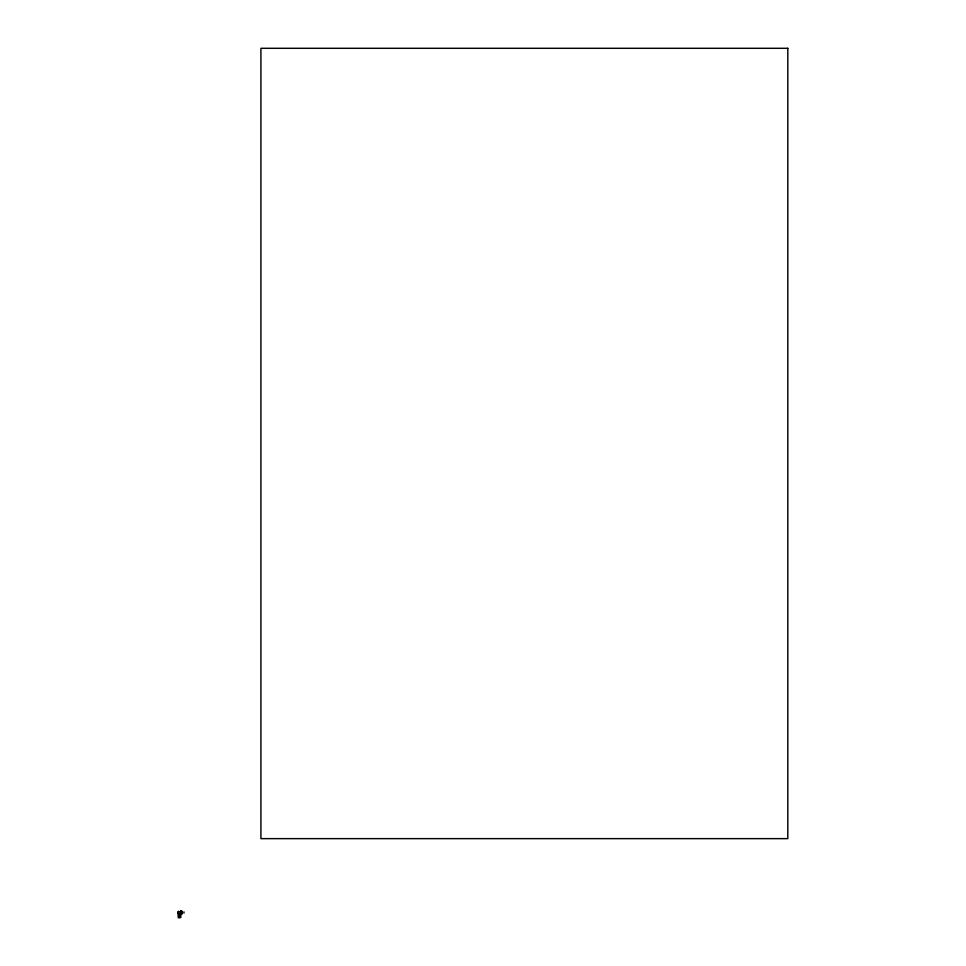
<?xml version="1.0" encoding="UTF-8"?>
<svg xmlns="http://www.w3.org/2000/svg" width="966" height="966" viewBox="0 0 966 966"><rect width="100%" height="100%" fill="white"/><g stroke="black" fill="none" stroke-linecap="round" stroke-linejoin="round"><path stroke-width="1.45" d="M178.613 915.213L179.241 915.104L179.265 917.265L178.625 917.265L178.613 915.104M180.135 911.916L180.437 911.228M180.775 911.916C180.425 909.9 182.864 912.121 181.548 913.788L182.188 913.8L181.85 911.216L181.898 913.812M180.509 911.252L181.898 911.216M180.775 913.812L178.191 913.812L178.493 911.228L178.831 911.916M179.096 917.422L179.869 917.422M183.963 911.904L183.963 913.087M180.244 913.812L180.666 911.65L180.775 917.579L178.312 917.7L178.203 911.687L178.722 913.812M787.809 48.3L260.917 48.3L260.917 838.633L787.809 838.633L787.809 48.3M180.352 915.104L179.7 915.104L179.7 917.265L180.352 917.265L180.352 915.104"/></g></svg>
